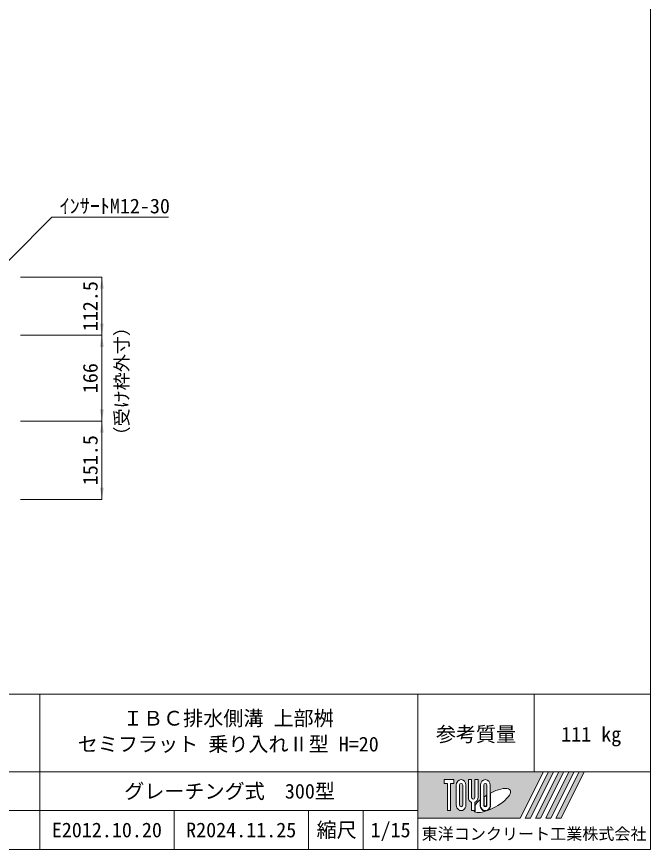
# Model space of a CAD drawing. Units: millimetres at full size. Extents: x -44570 to -19804, y 69050 to 91573.
# Drawn here: x -37644 to -36418, y 71395 to 73006 of the extents above; entities that cross this region are included whole.
import ezdxf
from ezdxf.enums import TextEntityAlignment as Align

# ---------------------------------------------------------------- set-up
doc = ezdxf.new("R2010")
doc.units = ezdxf.units.MM
doc.header["$LTSCALE"] = 30
for name, color, linetype, lineweight in [('0_2', 7, 'Continuous', 20), ('寸法線', 7, 'Continuous', 9), ('枠', 5, 'Continuous', 5)]:
    doc.layers.add(name, color=color, linetype=linetype, lineweight=lineweight)
doc.styles.add('ＭＳ ゴシック', font='')
doc.styles.get('ＭＳ ゴシック').set_extended_font_data('MS Gothic')

# ---------------------------------------------------------------- blocks, each defined once
blk = doc.blocks.new('filled_arrow')
at = {"color": 0, "linetype": 'Continuous', "lineweight": -2}
blk.add_solid([(7.5, 1.25), (0, 0), (7.5, -1.25)], dxfattribs=at)

msp = doc.modelspace()

# ---------------------------------------------------------------- hatches: boundary and pattern name
at = {"layer": '枠'}
h = msp.add_hatch(color=7, dxfattribs=at)
h.paths.add_polyline_path([(-36868.22, 71545.14), (-36868.22, 71455.14), (-36670.22, 71455.14), (-36625.22, 71545.14)])
edge = h.paths.add_edge_path(flags=16)
edge.add_ellipse((-36724.46, 71489.73), major_axis=(35.26, 19.74), ratio=0.3471473, start_angle=-144.31122, end_angle=72.1899, ccw=False)
edge.add_ellipse((-36737.52, 71481.21), major_axis=(0, 12), ratio=0.8463542, start_angle=-160.70346, end_angle=-90)
edge.add_line((-36727.37, 71481.21), (-36727.37, 71504.09))
edge = h.paths.add_edge_path(flags=16)
edge.add_ellipse((-36737.52, 71519.06), major_axis=(0, 11.08), ratio=0.8463542, start_angle=-90, end_angle=90, ccw=False)
edge.add_line((-36728.15, 71519.06), (-36728.15, 71481.21))
edge.add_ellipse((-36737.52, 71481.21), major_axis=(0, 11.08), ratio=0.8463542, start_angle=90, end_angle=-90, ccw=False)
edge.add_line((-36746.9, 71481.21), (-36746.9, 71519.06))
edge = h.paths.add_edge_path(flags=16)
edge.add_line((-36734.4, 71519.06), (-36734.4, 71481.21))
edge.add_ellipse((-36737.52, 71481.21), major_axis=(0, 3.69), ratio=0.8463541, start_angle=90, end_angle=-90, ccw=False)
edge.add_line((-36740.65, 71481.21), (-36740.65, 71519.06))
edge.add_ellipse((-36737.52, 71519.06), major_axis=(0, 3.69), ratio=0.8463541, start_angle=-90, end_angle=90, ccw=False)
edge = h.paths.add_edge_path(flags=16)
edge.add_line((-36735.18, 71499.72), (-36735.18, 71481.21))
edge.add_ellipse((-36737.52, 71481.21), major_axis=(0, 2.77), ratio=0.8463541, start_angle=90, end_angle=-90, ccw=False)
edge.add_line((-36739.87, 71481.21), (-36739.87, 71496.69))
edge.add_ellipse((-36724.46, 71489.73), major_axis=(35.26, 19.74), ratio=0.3471473, start_angle=107.79174, end_angle=126.47132, ccw=False)
edge = h.paths.add_edge_path(flags=16)
edge.add_line((-36751.58, 71530.14), (-36751.58, 71496.21))
edge.add_ellipse((-36760.96, 71496.21), major_axis=(0, 11.08), ratio=0.8463542, start_angle=-163.34117, end_angle=-90, ccw=False)
edge.add_line((-36757.83, 71485.77), (-36757.83, 71470.14))
edge.add_line((-36757.83, 71470.14), (-36764.08, 71470.14))
edge.add_line((-36764.08, 71470.14), (-36764.08, 71485.77))
edge.add_ellipse((-36760.96, 71496.21), major_axis=(0, 11.08), ratio=0.8463542, start_angle=90, end_angle=163.34117, ccw=False)
edge.add_line((-36770.33, 71496.21), (-36770.33, 71530.14))
edge.add_line((-36770.33, 71530.14), (-36764.08, 71530.14))
edge.add_line((-36764.08, 71530.14), (-36764.08, 71496.21))
edge.add_ellipse((-36760.96, 71496.21), major_axis=(0, 3.69), ratio=0.8463541, start_angle=90, end_angle=-90)
edge.add_line((-36757.83, 71496.21), (-36757.83, 71530.14))
edge.add_line((-36757.83, 71530.14), (-36751.58, 71530.14))
edge = h.paths.add_edge_path(flags=16)
edge.add_line((-36747.68, 71490.77), (-36747.68, 71481.21))
edge.add_ellipse((-36737.52, 71481.21), major_axis=(0, 12), ratio=0.8463542, start_angle=90, end_angle=-171.54427)
edge.add_ellipse((-36724.46, 71489.73), major_axis=(35.26, 19.74), ratio=0.3471473, start_angle=-178.64954, end_angle=-148.29244, ccw=False)
edge.add_line((-36759.18, 71469.21), (-36757.05, 71469.21))
edge.add_line((-36757.05, 71469.21), (-36757.05, 71480.91))
edge.add_ellipse((-36724.46, 71489.73), major_axis=(35.26, 19.74), ratio=0.3471473, start_angle=148.21912, end_angle=165.90812, ccw=False)
edge = h.paths.add_edge_path(flags=16)
edge.add_ellipse((-36784.4, 71519.06), major_axis=(0, 11.08), ratio=0.8463542, start_angle=-90, end_angle=90, ccw=False)
edge.add_line((-36775.02, 71519.06), (-36775.02, 71481.21))
edge.add_ellipse((-36784.4, 71481.21), major_axis=(0, 11.08), ratio=0.8463542, start_angle=90, end_angle=-90, ccw=False)
edge.add_line((-36793.77, 71481.21), (-36793.77, 71519.06))
edge = h.paths.add_edge_path(flags=16)
edge.add_line((-36781.27, 71519.06), (-36781.27, 71481.21))
edge.add_ellipse((-36784.4, 71481.21), major_axis=(0, 3.69), ratio=0.8463541, start_angle=90, end_angle=-90, ccw=False)
edge.add_line((-36787.52, 71481.21), (-36787.52, 71519.06))
edge.add_ellipse((-36784.4, 71519.06), major_axis=(0, 3.69), ratio=0.8463541, start_angle=-90, end_angle=90, ccw=False)
h.paths.add_polyline_path([(-36798.46, 71530.14), (-36798.46, 71522.75), (-36804.71, 71522.75), (-36804.71, 71470.14), (-36810.96, 71470.14), (-36810.96, 71522.75), (-36817.21, 71522.75), (-36817.21, 71530.14)], flags=16)
for points in [[(-36660.32, 71455.14), (-36650.42, 71455.14), (-36605.42, 71545.14), (-36615.32, 71545.14)], [(-36585.62, 71545.14), (-36595.52, 71545.14), (-36640.52, 71455.14), (-36630.62, 71455.14)], [(-36565.82, 71545.14), (-36575.72, 71545.14), (-36620.72, 71455.14), (-36610.82, 71455.14)], [(-36546.02, 71545.14), (-36555.92, 71545.14), (-36600.92, 71455.14), (-36591.02, 71455.14)]]:
    msp.add_hatch(color=7, dxfattribs=at).paths.add_polyline_path(points)

# ---------------------------------------------------------------- linework, layer by layer
at = {"layer": '寸法線'}
for p, q in [((-37636.97, 72502.24), (-37479.55, 72502.24)), ((-37479.55, 72502.24), (-37479.55, 72389.74)), ((-37636.97, 72389.74), (-37479.55, 72389.74)), ((-37636.97, 72389.74), (-37479.55, 72389.74)), ((-37479.55, 72389.74), (-37479.55, 72223.74)), ((-37636.97, 72223.74), (-37479.55, 72223.74)), ((-37636.97, 72223.74), (-37479.55, 72223.74)), ((-37479.55, 72223.74), (-37479.55, 72072.24)), ((-37636.97, 72072.24), (-37479.55, 72072.24))]:
    msp.add_line(p, q, dxfattribs=at)
msp.add_lwpolyline([(-37735.78, 72458.42), (-37576.23, 72617.97), (-37350.32, 72617.97)], dxfattribs=at)
at = {"layer": '枠', "lineweight": 20}
for p, q in [((-36418.22, 71395.14), (-36418.22, 74290.14)), ((-36418.22, 71695.14), (-37824.84, 71695.14)), ((-37599.84, 71395.14), (-37599.84, 71695.14)), ((-36868.22, 71395.14), (-36868.22, 71695.14)), ((-36643.22, 71545.14), (-36643.22, 71695.14)), ((-36418.22, 71545.14), (-37824.84, 71545.14)), ((-36868.22, 71470.14), (-37824.84, 71470.14)), ((-37339.92, 71395.14), (-37339.92, 71470.14)), ((-37079.99, 71395.14), (-37079.99, 71470.14)), ((-36973.84, 71395.14), (-36973.84, 71470.14)), ((-40618.22, 71395.14), (-36418.22, 71395.14))]:
    msp.add_line(p, q, dxfattribs=at)
at = {"layer": '枠'}
for p, q in [((-36868.22, 71545.14), (-36625.22, 71545.14)), ((-36868.22, 71545.14), (-36868.22, 71455.14)), ((-36625.22, 71545.14), (-36670.22, 71455.14)), ((-36615.32, 71545.14), (-36660.32, 71455.14)), ((-36605.42, 71545.14), (-36650.42, 71455.14)), ((-36595.52, 71545.14), (-36640.52, 71455.14)), ((-36585.62, 71545.14), (-36630.62, 71455.14)), ((-36575.72, 71545.14), (-36620.72, 71455.14)), ((-36615.32, 71545.14), (-36605.42, 71545.14)), ((-36565.82, 71545.14), (-36610.82, 71455.14)), ((-36555.92, 71545.14), (-36600.92, 71455.14)), ((-36595.52, 71545.14), (-36585.62, 71545.14)), ((-36546.02, 71545.14), (-36591.02, 71455.14)), ((-36575.72, 71545.14), (-36565.82, 71545.14)), ((-36555.92, 71545.14), (-36546.02, 71545.14)), ((-36817.21, 71530.14), (-36817.21, 71522.75)), ((-36817.21, 71530.14), (-36798.46, 71530.14)), ((-36798.46, 71530.14), (-36798.46, 71522.75)), ((-36770.33, 71530.14), (-36764.08, 71530.14)), ((-36770.33, 71496.21), (-36770.33, 71530.14)), ((-36764.08, 71530.14), (-36764.08, 71496.21)), ((-36757.83, 71530.14), (-36751.58, 71530.14)), ((-36757.83, 71496.21), (-36757.83, 71530.14)), ((-36751.58, 71530.14), (-36751.58, 71496.21)), ((-36810.96, 71522.75), (-36817.21, 71522.75)), ((-36810.96, 71522.75), (-36810.96, 71470.14)), ((-36804.71, 71522.75), (-36804.71, 71470.14)), ((-36798.46, 71522.75), (-36804.71, 71522.75)), ((-36793.77, 71519.06), (-36793.77, 71481.21)), ((-36787.52, 71481.21), (-36787.52, 71519.06)), ((-36781.27, 71519.06), (-36781.27, 71481.21)), ((-36775.02, 71481.21), (-36775.02, 71519.06)), ((-36746.9, 71519.06), (-36746.9, 71481.21)), ((-36740.65, 71481.21), (-36740.65, 71519.06)), ((-36734.4, 71519.06), (-36734.4, 71481.21)), ((-36728.15, 71481.21), (-36728.15, 71519.06)), ((-36739.87, 71481.21), (-36739.87, 71496.69)), ((-36735.18, 71499.72), (-36735.18, 71481.21)), ((-36727.37, 71481.21), (-36727.37, 71504.09)), ((-36764.08, 71485.77), (-36764.08, 71470.14)), ((-36757.83, 71485.77), (-36757.83, 71470.14)), ((-36757.05, 71480.91), (-36757.05, 71469.21)), ((-36747.68, 71490.77), (-36747.68, 71481.21)), ((-36804.71, 71470.14), (-36810.96, 71470.14)), ((-36757.83, 71470.14), (-36764.08, 71470.14)), ((-36759.18, 71469.21), (-36757.05, 71469.21)), ((-36868.22, 71455.14), (-36670.22, 71455.14)), ((-36660.32, 71455.14), (-36650.42, 71455.14)), ((-36640.52, 71455.14), (-36630.62, 71455.14)), ((-36620.72, 71455.14), (-36610.82, 71455.14)), ((-36600.92, 71455.14), (-36591.02, 71455.14))]:
    msp.add_line(p, q, dxfattribs=at)
for centre, major_axis, ratio, start_param, end_param in [((-36784.4, 71519.06), (0, 11.08), 0.846354, 4.712389, 7.8539816), ((-36737.52, 71519.06), (0, 11.08), 0.846354, 4.712389, 7.8539816), ((-36784.4, 71519.06), (0, 3.69), 0.846354, 4.712389, 7.8539816), ((-36737.52, 71519.06), (0, 3.69), 0.846354, 4.712389, 7.8539816), ((-36724.46, 71489.73), (35.26, 19.74), 0.347147, 4.2621853, 7.7429163), ((-36760.96, 71496.21), (0, 11.08), 0.846354, 1.5707963, 2.8017557), ((-36760.96, 71496.21), (0, 3.69), 0.846354, 1.5707963, 4.712389), ((-36760.96, 71496.21), (0, 11.08), 0.846354, 3.4814296, 4.712389), ((-36724.46, 71489.73), (35.26, 19.74), 0.347147, 1.6817405, 1.8219833), ((-36784.4, 71481.21), (0, 11.08), 0.846354, 1.5707963, 4.712389), ((-36784.4, 71481.21), (0, 3.69), 0.846354, 1.5707963, 4.712389), ((-36724.46, 71489.73), (35.26, 19.74), 0.347147, 2.0815197, 2.5155126), ((-36737.52, 71481.21), (0, 12), 0.846354, 1.5707963, 3.3154679), ((-36737.52, 71481.21), (0, 11.08), 0.846354, 1.5707963, 4.712389), ((-36737.52, 71481.21), (0, 3.69), 0.846354, 1.5707963, 4.712389), ((-36737.52, 71481.21), (0, 2.77), 0.846354, 1.5707963, 4.712389), ((-36737.52, 71481.21), (0, 12), 0.846354, 3.5338438, 4.712389), ((-36724.46, 71489.73), (35.26, 19.74), 0.347147, 3.2093975, 4.2004451)]:
    msp.add_ellipse(centre, major_axis=major_axis, ratio=ratio, start_param=start_param, end_param=end_param, dxfattribs=at)

# ---------------------------------------------------------------- block references
at = {"layer": '寸法線', "xscale": 3, "yscale": 3}
for p, rotation in [((-37479.55, 72502.24), 270), ((-37479.55, 72389.74), 90), ((-37479.55, 72389.74), 270), ((-37479.55, 72223.74), 90), ((-37479.55, 72223.74), 270), ((-37479.55, 72072.24), 90)]:
    msp.add_blockref('filled_arrow', p, dxfattribs=dict(at, rotation=rotation))

# ---------------------------------------------------------------- texts
at = {"layer": '0_2', "style": 'ＭＳ ゴシック'}
msp.add_text('（受け枠外寸）', height=25.63, rotation=90, dxfattribs=at).set_placement((-37420.58, 72178.3), align=Align.BOTTOM_LEFT)
at = {"layer": '寸法線', "style": 'ＭＳ ゴシック'}
msp.add_text('ｲﾝｻｰﾄM12-30', height=28.48, dxfattribs=at).set_placement((-37561.23, 72653.97), align=Align.TOP_LEFT)
for s, p in [('112.5', (-37502.05, 72445.99)), ('166', (-37502.05, 72306.74)), ('151.5', (-37502.05, 72147.99))]:
    msp.add_text(s, height=28.48, rotation=90, dxfattribs=at).set_placement(p, align=Align.MIDDLE_CENTER)
at = {"layer": '枠', "color": 7, "style": 'ＭＳ ゴシック'}
for s, p in [('ＩＢＣ排水側溝 上部桝', (-37438.78, 71662.98)), ('セミフラット 乗り入れⅡ型 H=20', (-37526.19, 71612.98))]:
    msp.add_text(s, height=28.48, dxfattribs=at).set_placement(p, align=Align.TOP_LEFT)
for s, height, p in [('参考質量', 28.48, (-36755.72, 71617.87)), ('111 kg', 28.48, (-36532.73, 71617.87)), ('グレーチング式\u3000300型', 28.48, (-37232.4, 71507.64)), ('E2012.10.20', 28.48, (-37469.88, 71432.64)), ('R2024.11.25', 28.48, (-37209.95, 71432.64)), ('縮尺', 28.48, (-37025.31, 71432.64)), ('1/15', 28.48, (-36920.92, 71432.64)), ('東洋コンクリート工業株式会社', 22.79, (-36643.22, 71425.14))]:
    msp.add_text(s, height=height, dxfattribs=at).set_placement(p, align=Align.MIDDLE_CENTER)

doc.saveas('drawing.dxf')
